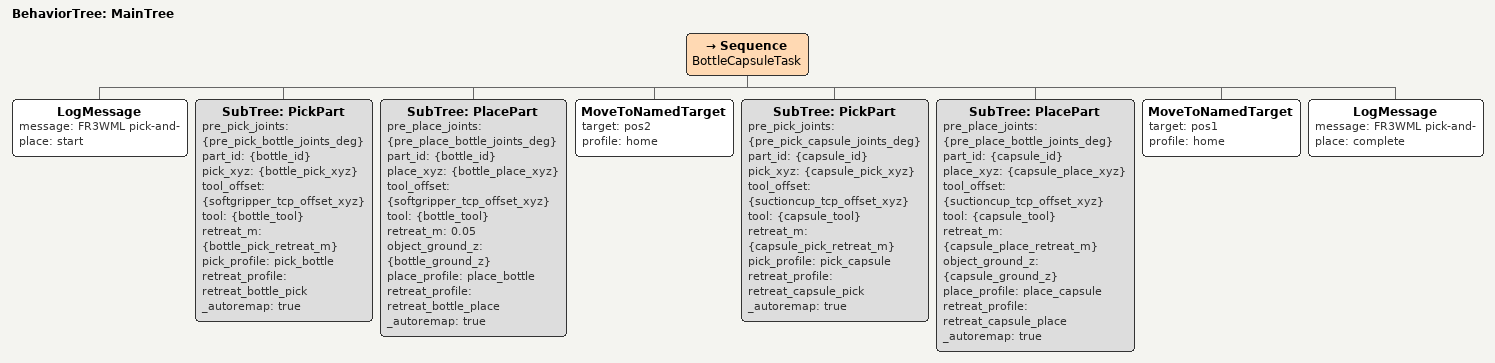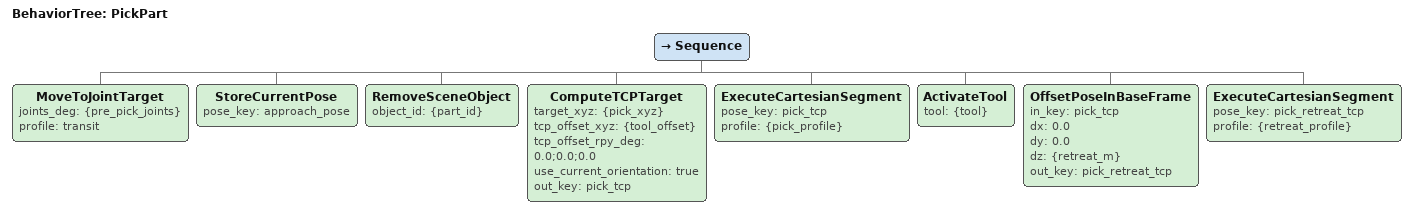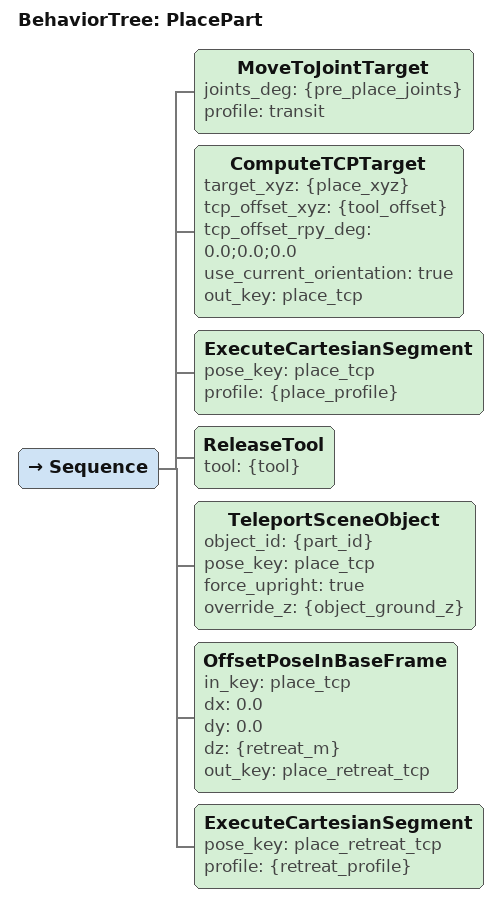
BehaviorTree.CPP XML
<?xml version="1.0" encoding="UTF-8"?>
<root BTCPP_format="4"
      main_tree_to_execute="MainTree">
  <BehaviorTree ID="MainTree">
    <Sequence name="BottleCapsuleTask">
      <LogMessage message="FR3WML pick-and-place: start"/>
      <SubTree ID="PickPart"
               pre_pick_joints="{pre_pick_bottle_joints_deg}"
               part_id="{bottle_id}"
               pick_xyz="{bottle_pick_xyz}"
               tool_offset="{softgripper_tcp_offset_xyz}"
               tool="{bottle_tool}"
               retreat_m="{bottle_pick_retreat_m}"
               pick_profile="pick_bottle"
               retreat_profile="retreat_bottle_pick"
               _autoremap="true"/>
      <SubTree ID="PlacePart"
               pre_place_joints="{pre_place_bottle_joints_deg}"
               part_id="{bottle_id}"
               place_xyz="{bottle_place_xyz}"
               tool_offset="{softgripper_tcp_offset_xyz}"
               tool="{bottle_tool}"
               retreat_m="0.05"
               object_ground_z="{bottle_ground_z}"
               place_profile="place_bottle"
               retreat_profile="retreat_bottle_place"
               _autoremap="true"/>
      <MoveToNamedTarget target="pos2"
                         profile="home"/>
      <SubTree ID="PickPart"
               pre_pick_joints="{pre_pick_capsule_joints_deg}"
               part_id="{capsule_id}"
               pick_xyz="{capsule_pick_xyz}"
               tool_offset="{suctioncup_tcp_offset_xyz}"
               tool="{capsule_tool}"
               retreat_m="{capsule_pick_retreat_m}"
               pick_profile="pick_capsule"
               retreat_profile="retreat_capsule_pick"
               _autoremap="true"/>
      <SubTree ID="PlacePart"
               pre_place_joints="{pre_place_bottle_joints_deg}"
               part_id="{capsule_id}"
               place_xyz="{capsule_place_xyz}"
               tool_offset="{suctioncup_tcp_offset_xyz}"
               tool="{capsule_tool}"
               retreat_m="{capsule_place_retreat_m}"
               object_ground_z="{capsule_ground_z}"
               place_profile="place_capsule"
               retreat_profile="retreat_capsule_place"
               _autoremap="true"/>
      <MoveToNamedTarget target="pos1"
                         profile="home"/>
      <LogMessage message="FR3WML pick-and-place: complete"/>
    </Sequence>
  </BehaviorTree>

  <BehaviorTree ID="PickPart">
    <Sequence>
      <MoveToJointTarget joints_deg="{pre_pick_joints}"
                         profile="transit"/>
      <StoreCurrentPose pose_key="approach_pose"/>
      <RemoveSceneObject object_id="{part_id}"/>
      <ComputeTCPTarget target_xyz="{pick_xyz}"
                        tcp_offset_xyz="{tool_offset}"
                        tcp_offset_rpy_deg="0.0;0.0;0.0"
                        use_current_orientation="true"
                        out_key="pick_tcp"/>
      <ExecuteCartesianSegment pose_key="pick_tcp"
                               profile="{pick_profile}"/>
      <ActivateTool tool="{tool}"/>
      <OffsetPoseInBaseFrame in_key="pick_tcp"
                             dx="0.0"
                             dy="0.0"
                             dz="{retreat_m}"
                             out_key="pick_retreat_tcp"/>
      <ExecuteCartesianSegment pose_key="pick_retreat_tcp"
                               profile="{retreat_profile}"/>
    </Sequence>
  </BehaviorTree>

  <BehaviorTree ID="PlacePart">
    <Sequence>
      <MoveToJointTarget joints_deg="{pre_place_joints}"
                         profile="transit"/>
      <ComputeTCPTarget target_xyz="{place_xyz}"
                        tcp_offset_xyz="{tool_offset}"
                        tcp_offset_rpy_deg="0.0;0.0;0.0"
                        use_current_orientation="true"
                        out_key="place_tcp"/>
      <ExecuteCartesianSegment pose_key="place_tcp"
                               profile="{place_profile}"/>
      <ReleaseTool tool="{tool}"/>
      <TeleportSceneObject object_id="{part_id}"
                           pose_key="place_tcp"
                           force_upright="true"
                           override_z="{object_ground_z}"/>
      <OffsetPoseInBaseFrame in_key="place_tcp"
                             dx="0.0"
                             dy="0.0"
                             dz="{retreat_m}"
                             out_key="place_retreat_tcp"/>
      <ExecuteCartesianSegment pose_key="place_retreat_tcp"
                               profile="{retreat_profile}"/>
    </Sequence>
  </BehaviorTree>

</root>
